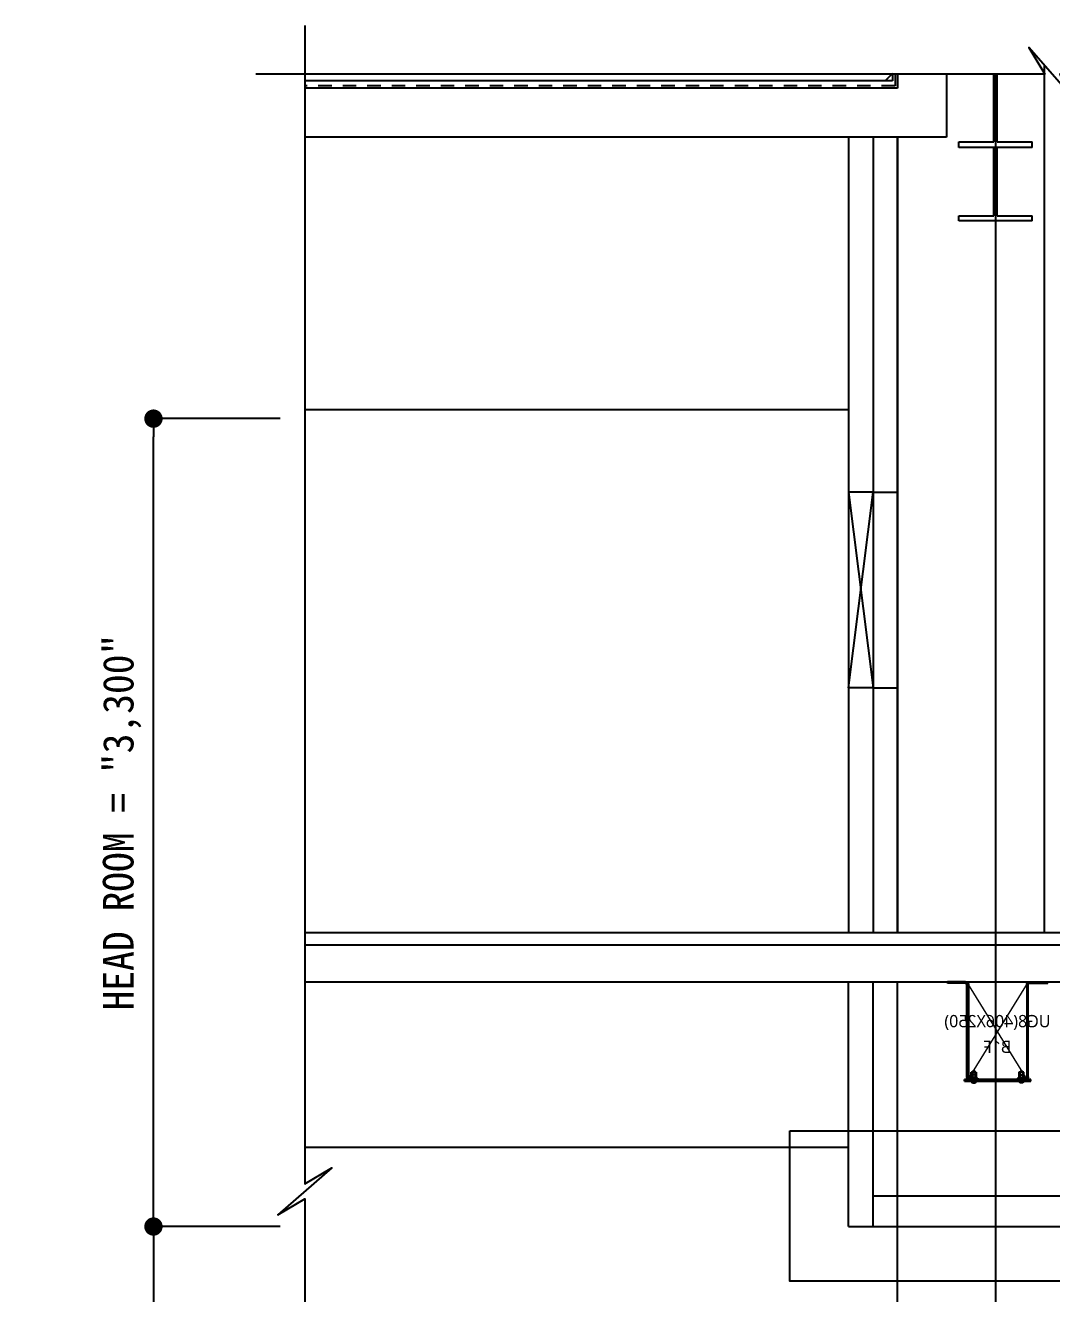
# Model space of a CAD drawing. Header units: millimetres. Extents: x 909 to 159266, y 137 to 21462.
# Drawn here: x 63502 to 67692, y 11183 to 16363 of the extents above; entities that cross this region are included whole.
import ezdxf
from ezdxf.enums import TextEntityAlignment as Align

# ---------------------------------------------------------------- set-up
doc = ezdxf.new("R2010")
doc.units = ezdxf.units.MM
doc.header["$LTSCALE"] = 50
doc.header["$MEASUREMENT"] = 0
doc.linetypes.add('주단면도-1$0$HID', pattern=[2, 1.1, -0.9])
doc.linetypes.add('주단면도-1$0$주단면도-1$0$STD_CENTER', pattern=[66, 60, -2, 2, -2])
doc.layers.get('Defpoints').update_dxf_attribs({"color": 181})
for name, color, linetype in [('252', 252, 'Continuous'), ('DIM', 7, 'Continuous'), ('주단면도-1$0$A-SECT-DOOR', 8, 'Continuous'), ('주단면도-1$0$HID', 7, '주단면도-1$0$HID'), ('주단면도-1$0$INS', 252, 'Continuous'), ('주단면도-1$0$주단면도-1$0$A-FIN-TYP1', 6, 'Continuous'), ('주단면도-1$0$주단면도-1$0$A-FLOR-GW', 6, 'Continuous'), ('주단면도-1$0$주단면도-1$0$A-SECT-ELEV', 8, 'Continuous'), ('주단면도-1$0$주단면도-1$0$A-ST-AXIS-CEN', 252, '주단면도-1$0$주단면도-1$0$STD_CENTER'), ('주단면도-1$0$주단면도-1$0$A-ST-CONC', 2, 'Continuous'), ('주단면도-1$0$주단면도-1$0$A-WIN', 4, 'Continuous'), ('주단면도-1$0$철골', 2, 'Continuous')]:
    doc.layers.add(name, color=color, linetype=linetype)
doc.layers.add('주단면도-1$0$A-CLXM-STL1', color=3, linetype='Continuous', lineweight=25)
doc.layers.add('주단면도-1$0$A-ELEV-LIN2', color=7, linetype='Continuous', lineweight=25)
doc.layers.add('주단면도-1$0$A-XXXX-NPLT', color=144, linetype='Continuous', lineweight=15, plot=False)
doc.styles.add('2020음성 1차', font='나눔고딕Bold.ttf')
doc.styles.add('돋움체', font='')
doc.styles.add('주단면도-1$0$맑은고딕', font='')
doc.styles.get('돋움체').set_extended_font_data('DotumChe')
doc.styles.get('주단면도-1$0$맑은고딕').set_extended_font_data('Malgun Gothic')
doc.dimstyles.new('류재성$0', dxfattribs={"dimscale": 50, "dimtxt": 3, "dimasz": 1.5, "dimexe": 0, "dimexo": 2, "dimgap": 1, "dimtad": 1, "dimdec": 0, "dimdsep": 46, "dimlunit": 6, "dimtxsty": '2020음성 1차', "dimblk1": 'DOT', "dimblk2": 'DOT', "dimsah": 1, "dimcen": 0.09, "dimclrt": 4, "dimadec": 0, "dimazin": 0, "dimtfac": 1, "dimtdec": 4, "dimtofl": 0, "dimtmove": 0, "dimatfit": 3, "dimldrblk": 'DOT', "dimfxl": 1, "dimtolj": 1, "dimtzin": 0, "dimarcsym": 0})

# ---------------------------------------------------------------- blocks, each defined once
blk = doc.blocks.new('주단면도-1$0$G$CDA5679E7')
at = {"layer": '주단면도-1$0$철골', "ltscale": 3}
for p, q in [((143.5, 20), (143.5, 300)), ((143.5, 300), (156.5, 300)), ((156.5, 20), (156.5, 300)), ((143.5, 20), (0, 20)), ((0, 0), (0, 20)), ((0, 0), (300, 0)), ((300, 20), (156.5, 20)), ((300, 0), (300, 20))]:
    blk.add_line(p, q, dxfattribs=at)
blk = doc.blocks.new('주단면도-1$0$G$C93121A87')
at = {"layer": '주단면도-1$0$A-CLXM-STL1'}
for p, q in [((87.7, 413.2), (13.2, 413.2)), ((13.2, 407.2), (13.2, 413.2)), ((87.7, 407.2), (13.2, 407.2)), ((93.2, 24.7), (93.2, 401.7)), ((99.2, 401.7), (99.2, 24.7)), ((337.2, 401.7), (337.2, 24.7)), ((343.2, 24.7), (343.2, 401.7)), ((348.7, 413.2), (423.2, 413.2)), ((348.7, 407.2), (423.2, 407.2)), ((423.2, 407.2), (423.2, 413.2)), ((83.2, 13.2), (353.2, 13.2)), ((83.2, 7.2), (83.2, 13.2)), ((353.2, 7.2), (83.2, 7.2)), ((104.7, 19.2), (136.8, 19.2)), ((104.7, 13.2), (136.8, 13.2)), ((136.8, 19.2), (136.8, 13.2)), ((331.7, 19.2), (299.6, 19.2)), ((299.6, 19.2), (299.6, 13.2)), ((331.7, 13.2), (299.6, 13.2)), ((353.2, 7.2), (353.2, 13.2))]:
    blk.add_line(p, q, dxfattribs=at)
at = {"layer": '주단면도-1$0$A-CLXM-STL1', "color": 252}
for p, q in [((131.9, 21.6), (109.7, 21.6)), ((109.7, 19.2), (109.7, 21.6)), ((110.2, 7.2), (115.5, 0)), ((110.6, 21.6), (110.6, 43.8)), ((110.6, 43.8), (131, 43.8)), ((131, 32.7), (110.6, 32.7)), ((126.3, 48), (115.3, 48)), ((115.3, 43.8), (115.3, 48)), ((118.2, 0), (115.5, 7.2)), ((115.5, 0), (126.1, 0)), ((115.7, 43.8), (115.7, 21.6)), ((123.4, 0), (126.1, 7.2)), ((125.9, 43.8), (125.9, 21.6)), ((126.1, 0), (131.4, 7.2)), ((126.3, 43.8), (126.3, 48)), ((131, 43.8), (131, 21.6)), ((131.9, 19.3), (131.9, 21.6)), ((304.5, 21.6), (326.7, 21.6)), ((304.5, 19.3), (304.5, 21.6)), ((310.3, 0), (305, 7.2)), ((305.4, 43.8), (305.4, 21.6)), ((325.8, 43.8), (305.4, 43.8)), ((305.4, 32.7), (325.8, 32.7)), ((310.1, 48), (321.1, 48)), ((310.1, 43.8), (310.1, 48)), ((313, 0), (310.3, 7.2)), ((320.9, 0), (310.3, 0)), ((310.5, 43.8), (310.5, 21.6)), ((318.2, 0), (320.9, 7.2)), ((320.7, 43.8), (320.7, 21.6)), ((326.2, 7.2), (320.9, 0)), ((321.1, 43.8), (321.1, 48)), ((325.8, 21.6), (325.8, 43.8)), ((326.7, 19.2), (326.7, 21.6))]:
    blk.add_line(p, q, dxfattribs=at)
at = {"layer": '주단면도-1$0$A-CLXM-STL1'}
for centre, radius, start, end in [((87.7, 401.7), 11.5, 0, 90), ((87.7, 401.7), 5.54, 0, 90), ((348.7, 401.7), 11.5, 90, 180), ((348.7, 401.7), 5.54, 90, 180), ((104.7, 24.7), 11.5, 180, 270), ((104.7, 24.7), 5.54, 180, 270), ((331.7, 24.7), 5.54, 270, 0), ((331.7, 24.7), 11.5, 270, 0)]:
    blk.add_arc(centre, radius, start, end, dxfattribs=at)
at = {"layer": '주단면도-1$0$A-XXXX-NPLT'}
for p, q in [((93.2, 413.2), (343.2, 7.2)), ((93.2, 7.2), (343.2, 413.2))]:
    blk.add_line(p, q, dxfattribs=at)
blk.add_lwpolyline([(93.2, 7.2), (343.2, 7.2), (343.2, 413.2), (93.2, 413.2)], close=True, dxfattribs=at)
at = {"layer": '주단면도-1$0$A-XXXX-NPLT', "style": '주단면도-1$0$맑은고딕'}
for s, p in [('UG8(406X250)', (219, 247.2)), ('B1F', (219, 147.2))]:
    blk.add_text(s, height=50, dxfattribs=at).set_placement(p, align=Align.MIDDLE)
blk = doc.blocks.new('_Dot')
at = {"layer": 'DIM', "color": 0, "lineweight": -2}
blk.add_line((-0.5, 0), (-1, 0), dxfattribs=at)
at = {"layer": 'DIM', "color": 0, "const_width": 0.5}
blk.add_lwpolyline([(-0.25, 0, 1), (0.25, 0, 1)], format="xyb", close=True, dxfattribs=at)
blk = doc.blocks.new('*D5544')
at = {"layer": '252', "color": 0, "lineweight": -2}
for p, q in [((64542.9, 11457), (64025.2, 11457)), ((64025.2, 11382), (64025.2, 8532)), ((64542.9, 8457), (64025.2, 8457))]:
    blk.add_line(p, q, dxfattribs=at)
at = {"layer": 'Defpoints', "color": 0}
for p in [(64642.9, 11457), (64025.2, 8457), (64642.9, 8457)]:
    blk.add_point(p, dxfattribs=at)
at = {"layer": '252', "color": 0, "linetype": 'ByBlock', "lineweight": -2, "xscale": 75, "yscale": 75, "zscale": 75}
for p, rotation in [((64025.2, 11457), 90), ((64025.2, 8457), 270)]:
    blk.add_blockref('_Dot', p, dxfattribs=dict(at, rotation=rotation))
at = {"layer": '252', "color": 4, "insert": (63897.4, 9957), "char_height": 125, "attachment_point": 5, "rotation": 90, "style": '돋움체'}
blk.add_mtext('\\A1;OPENING HEIGHT = "3,000"', dxfattribs=at)
blk = doc.blocks.new('*D5545')
at = {"layer": '252', "color": 0, "lineweight": -2}
for p, q in [((64542.9, 14757), (64025.2, 14757)), ((64025.2, 11532), (64025.2, 14682)), ((64542.9, 11457), (64025.2, 11457))]:
    blk.add_line(p, q, dxfattribs=at)
at = {"layer": 'Defpoints', "color": 0}
for p in [(64025.2, 14757), (64642.9, 14757), (64642.9, 11457)]:
    blk.add_point(p, dxfattribs=at)
at = {"layer": '252', "color": 0, "linetype": 'ByBlock', "lineweight": -2, "xscale": 75, "yscale": 75, "zscale": 75}
for p, rotation in [((64025.2, 14757), 90), ((64025.2, 11457), 270)]:
    blk.add_blockref('_Dot', p, dxfattribs=dict(at, rotation=rotation))
at = {"layer": '252', "color": 4, "insert": (63897.4, 13107), "char_height": 125, "attachment_point": 5, "rotation": 90, "style": '돋움체'}
blk.add_mtext('\\A1;HEAD ROOM = "3,300"', dxfattribs=at)
blk = doc.blocks.new('OHD2 단면')
at = {"layer": '주단면도-1$0$A-SECT-DOOR'}
for p, q in [((-899.9, 3125, -103000), (50, 3125, 0)), ((-899.9, 3000, -103000), (50, 3000, 0))]:
    blk.add_line(p, q, dxfattribs=at)
at = {"layer": '주단면도-1$0$INS'}
blk.add_line((-899.9, 3000, -103000), (-899.9, 3125, -103000), dxfattribs=at)

msp = doc.modelspace()

# ---------------------------------------------------------------- linework, layer by layer
msp.add_line((66963.2, 12657), (66863.2, 12657))
at = {"color": 2}
for points in [[(64642.9, 16363.4), (64642.9, 11631.6), (64752.8, 11696.2), (64533, 11505.4), (64642.9, 11570.1), (64642.9, 6838.3)], [(70947.3, 16163.4), (67725.8, 16163.4), (67790.5, 16053.5), (67599.7, 16273.3), (67664.4, 16163.4), (64442.9, 16163.4)]]:
    msp.add_lwpolyline(points, dxfattribs=at)
msp.add_lwpolyline([(66623.2, 11847.8), (68296.8, 11847.8), (68296.8, 11233.7), (66623.2, 11233.7)], close=True)
at = {"layer": '주단면도-1$0$A-ELEV-LIN2'}
for p, q in [((67063.2, 12657), (67063.2, 15907)), ((64642.9, 14795), (66863.2, 14795)), ((67063.2, 8457), (67063.2, 12457)), ((64642.9, 11781), (66863.3, 11781))]:
    msp.add_line(p, q, dxfattribs=at)
at = {"layer": '주단면도-1$0$HID', "color": 8}
for p, q in [((67053.2, 16163.4), (67053.2, 16117)), ((67053.2, 16117), (64642.9, 16117))]:
    msp.add_line(p, q, dxfattribs=at)
at = {"layer": '주단면도-1$0$주단면도-1$0$A-FIN-TYP1'}
for p, q in [((67043.2, 16167), (67013.2, 16137)), ((67043.2, 16163.4), (67043.2, 16137)), ((67043.2, 16137), (64642.9, 16137))]:
    msp.add_line(p, q, dxfattribs=at)
msp.add_lwpolyline([(67863.2, 12607), (67863.2, 12657), (64642.9, 12657)], dxfattribs=at)
at = {"layer": '주단면도-1$0$주단면도-1$0$A-FLOR-GW'}
for p, q in [((67663.2, 12657), (67663.2, 16200.1)), ((66863.2, 15907), (66863.2, 12657)), ((66963.2, 15907), (66963.2, 12657)), ((66863.3, 11457), (66863.3, 12457)), ((66963.3, 11457), (66963.3, 12457)), ((66863.3, 11457), (66963.3, 11457))]:
    msp.add_line(p, q, dxfattribs=at)
at = {"layer": '주단면도-1$0$주단면도-1$0$A-SECT-ELEV'}
msp.add_line((67063.2, 15907), (67063.2, 12657), dxfattribs=at)
at = {"layer": '주단면도-1$0$주단면도-1$0$A-ST-AXIS-CEN', "linetype": 'Continuous'}
for p, q in [((67601.6, 16270), (67602.6, 16270)), ((67609.3, 16257), (67613.9, 16257))]:
    msp.add_line(p, q, dxfattribs=at)
at = {"layer": '주단면도-1$0$주단면도-1$0$A-ST-AXIS-CEN', "color": 1, "linetype": 'Continuous'}
for p, q in [((67463.2, 16163.4), (67463.2, 7038.3)), ((67463.2, 16163.4), (67463.2, 7038.3)), ((70747.3, 12657), (64642.9, 12657))]:
    msp.add_line(p, q, dxfattribs=at)
at = {"layer": '주단면도-1$0$주단면도-1$0$A-ST-CONC'}
for p, q in [((67063.2, 16163.4), (67063.2, 16107)), ((67263.2, 16163.4), (67263.2, 15907)), ((67063.2, 16107), (64642.9, 16107)), ((67263.2, 15907), (64642.9, 15907)), ((64642.9, 12607), (67863.2, 12607)), ((64642.9, 12457), (67863.2, 12457))]:
    msp.add_line(p, q, dxfattribs=at)
at = {"layer": '주단면도-1$0$주단면도-1$0$A-WIN'}
for p, q in [((66863.2, 13657), (66963.2, 14457)), ((66863.2, 14457), (66963.2, 13657)), ((66963.2, 14457), (66863.2, 14457)), ((66963.2, 14457), (67063.2, 14457)), ((66963.2, 13657), (66863.2, 13657)), ((66963.2, 13657), (67063.2, 13657))]:
    msp.add_line(p, q, dxfattribs=at)
at = {"layer": '주단면도-1$0$철골', "ltscale": 3}
for p, q in [((67456.2, 15887), (67456.2, 16163.4)), ((67470.2, 15887), (67470.2, 16163.4)), ((67313.2, 15865), (67313.2, 15887)), ((67313.2, 15887), (67456.2, 15887)), ((67613.2, 15865), (67313.2, 15865)), ((67470.2, 15887), (67613.2, 15887)), ((67613.2, 15865), (67613.2, 15887))]:
    msp.add_line(p, q, dxfattribs=at)

# ---------------------------------------------------------------- block references
at = {"xscale": -1}
for name, p in [('주단면도-1$0$G$CDA5679E7', (67613.2, 15565)), ('주단면도-1$0$G$C93121A87', (67689.9, 12043.8))]:
    msp.add_blockref(name, p, dxfattribs=at)
msp.add_blockref('OHD2 단면', (67863.2, 8457))

# ---------------------------------------------------------------- dimensions: what is measured, and where the dimension line sits
at = {"layer": '252', "color": 0}
for base, p2, text, picture, middle in [((64025.2, 14757), (64642.9, 14757), 'HEAD ROOM = "<>"', '*D5545', (63897.4, 13107)), ((64025.2, 8457), (64642.9, 8457), 'OPENING HEIGHT = "<>"', '*D5544', (63897.4, 9957))]:
    dim = msp.add_linear_dim(base=base, p1=(64642.9, 11457), p2=p2, angle=90, text=text, dimstyle='류재성$0', override={"dimtxt": 2.5, "dimtxsty": '돋움체'}, dxfattribs=at)
    dim.commit()
    dim.dimension.update_dxf_attribs({"geometry": picture, "text_midpoint": middle})

doc.saveas('drawing.dxf')
